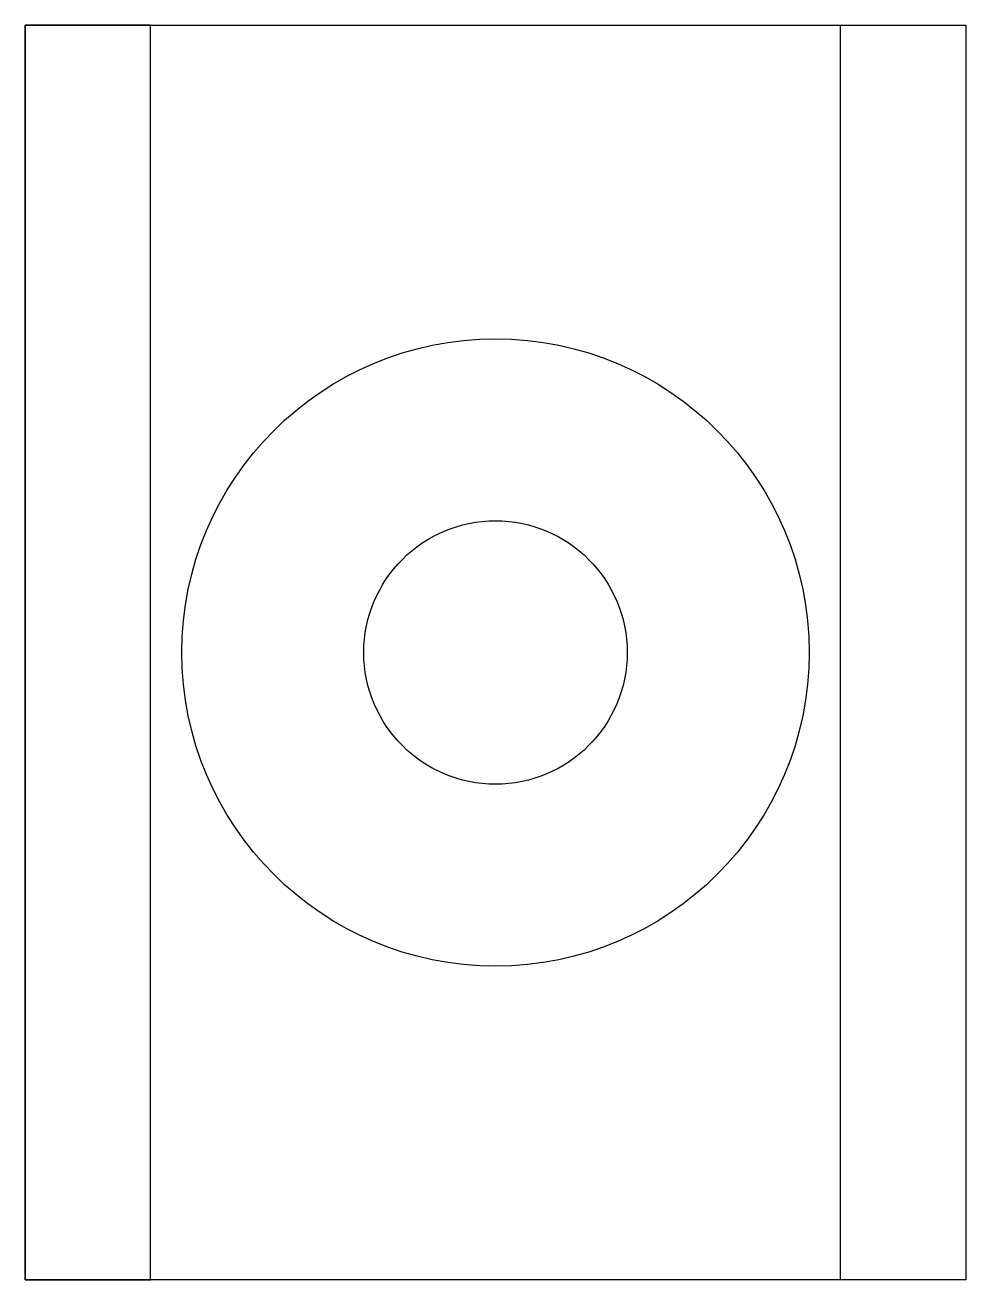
# Model space of a CAD drawing. Header units: millimetres. Extents: x -7.5 to 7.5, y -10 to 10.
import ezdxf

# ---------------------------------------------------------------- set-up
doc = ezdxf.new("R2010")
doc.units = ezdxf.units.MM
doc.layers.get('0').update_dxf_attribs({"linetype": 'CONTINUOUS'})

msp = doc.modelspace()

# ---------------------------------------------------------------- linework, layer by layer
for points in [[(7.5, 10), (7.5, -10), (-7.5, -10), (-7.5, 10)], [(-5.5, 10), (-7.5, 10), (-7.5, -10), (-5.5, -10)], [(5.5, 10), (7.5, 10), (7.5, -10), (5.5, -10)]]:
    msp.add_lwpolyline(points, close=True)
for radius in [5, 2.1]:
    msp.add_circle((0, 0), radius)

doc.saveas('drawing.dxf')
